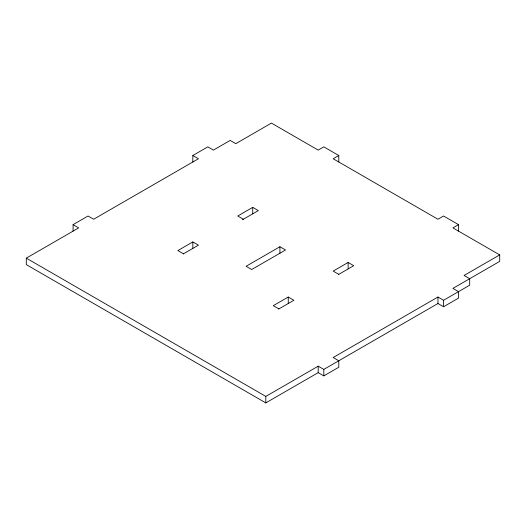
<?xml version="1.0" encoding="UTF-8"?>
<svg xmlns="http://www.w3.org/2000/svg" width="526" height="526" viewBox="0 0 526 526"><rect width="100%" height="100%" fill="white"/><g stroke="black" fill="none" stroke-linecap="round" stroke-linejoin="round"><path stroke-width="0.79" d="M73.081 231.131L73.081 224.648L88.046 216.008L93.661 219.25L198.447 158.753L192.832 155.512L192.832 161.995M192.832 155.512L207.803 146.866L213.411 150.107L230.178 140.429L235.793 143.67L271.423 123.104L318.197 150.107L323.812 146.866L338.783 155.512L338.783 161.995M26.3 258.141L265.808 396.413L318.197 366.168L323.812 369.41L437.954 303.509L443.563 306.75L458.534 298.11L458.534 291.628L452.919 288.386L499.7 261.383L499.7 254.9L464.077 275.466L469.685 278.708L469.685 285.191L443.563 300.267L437.954 297.032L333.168 357.529L338.783 360.764L338.783 367.247L323.812 375.893L318.197 372.651L265.808 402.896L26.3 264.617L26.3 258.141L78.69 227.889L73.081 224.648M338.783 155.512L333.168 158.753L437.954 219.25L443.563 216.008L458.534 224.648L458.534 231.131M183.304 253.913L198.447 245.175L192.832 241.934L177.86 250.58L183.475 253.815M242.506 219.736L258.325 210.604L252.71 207.362L237.739 216.008L243.354 219.25M279.917 246.753L246.083 266.281L251.698 269.522L285.526 249.995L279.917 246.753L279.917 253.236M278.734 309.012L293.876 300.267L288.261 297.032L273.29 305.672L278.905 308.913M338.613 274.44L353.748 265.702L348.14 262.461L333.168 271.1L338.783 274.342M458.534 224.648L452.919 227.889L499.7 254.9M443.563 300.267L443.563 306.75M437.954 297.032L437.954 303.509M348.14 262.461L348.14 268.944M323.812 369.41L323.812 375.893M318.197 366.168L318.197 372.651M288.261 297.032L288.261 303.509M265.808 396.413L265.808 402.896M252.71 207.362L252.71 213.845M192.832 241.934L192.832 248.417"/></g></svg>
